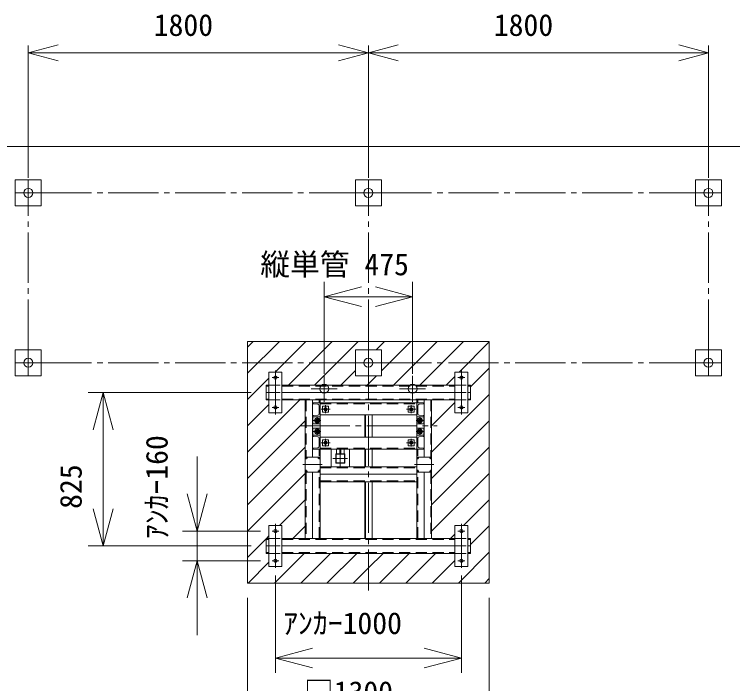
# Model space of a CAD drawing. Units: millimetres, scale not verified. Extents: x -7678 to 7678, y -9969 to 9969.
# Drawn here: x -591 to 3272, y 1631 to 5231 of the extents above; entities that cross this region are included whole.
import ezdxf
from ezdxf.enums import TextEntityAlignment as Align

# ---------------------------------------------------------------- set-up
doc = ezdxf.new("R2010")
doc.units = ezdxf.units.MM
doc.header["$LTSCALE"] = 30
doc.linetypes.add('CHAIN2', pattern=[12, 9, -1, 1, -1])
doc.linetypes.add('DASHED2', pattern=[3, 2, -1])
for name, color, linetype, lineweight in [('0-1_12 常用一点鎖線', 3, 'CHAIN2', 18), ('0-2_11 常用破線', 3, 'DASHED2', 18), ('0-3_40 強調実線', 1, 'Continuous', 18), ('0-4_10 常用実線', 3, 'Continuous', 18), ('0-5_32 補完一点鎖線', 6, 'CHAIN2', 18), ('0-6_30 補完実線', 6, 'Continuous', 18), ('0-A_20 準用実線', 4, 'Continuous', 18), ('0-B_22 準用一点鎖線', 4, 'CHAIN2', 18), ('0-D_05 寸法', 7, 'Continuous', 18)]:
    doc.layers.add(name, color=color, linetype=linetype, lineweight=lineweight)
doc.styles.add('ＭＳ ゴシック', font='')
doc.styles.get('ＭＳ ゴシック').set_extended_font_data('MS Gothic')

msp = doc.modelspace()

# ---------------------------------------------------------------- linework, layer by layer
at = {"layer": '0-1_12 常用一点鎖線'}
for p, q in [((1312.81, 3432.22), (1312.81, 2132.22)), ((1057.96, 3107.22), (1107.65, 3107.22)), ((1082.81, 3128.39), (1082.81, 3086.04)), ((1567.65, 3107.22), (1517.96, 3107.22)), ((1542.81, 3128.39), (1542.81, 3086.04)), ((1036.81, 3063.35), (1036.81, 3031.09)), ((1588.81, 3063.35), (1588.81, 3031.09)), ((943.76, 3017.22), (1681.85, 3017.22)), ((1016.98, 3047.22), (1056.63, 3047.22)), ((1608.63, 3047.22), (1568.98, 3047.22)), ((1016.98, 2987.22), (1056.63, 2987.22)), ((1036.81, 2971.09), (1036.81, 3003.35)), ((1608.63, 2987.22), (1568.98, 2987.22)), ((1588.81, 2971.09), (1588.81, 3003.35)), ((1082.81, 2906.04), (1082.81, 2948.39)), ((1542.81, 2906.04), (1542.81, 2948.39)), ((1057.96, 2927.22), (1107.65, 2927.22)), ((1567.65, 2927.22), (1517.96, 2927.22)), ((1161.81, 2790.85), (1161.81, 2893.58)), ((970.96, 2844.72), (984.65, 2844.72)), ((977.81, 2837.87), (977.81, 2851.56)), ((1040.96, 2844.72), (1054.65, 2844.72)), ((1047.81, 2837.87), (1047.81, 2851.56)), ((1122.32, 2842.22), (1201.3, 2842.22)), ((1584.65, 2844.72), (1570.96, 2844.72)), ((1577.81, 2837.87), (1577.81, 2851.56)), ((1654.65, 2844.72), (1640.96, 2844.72)), ((1647.81, 2837.87), (1647.81, 2851.56)), ((1064.97, 2809.72), (960.65, 2809.72)), ((977.81, 2767.87), (977.81, 2781.56)), ((1047.81, 2767.87), (1047.81, 2781.56)), ((1560.65, 2809.72), (1664.97, 2809.72)), ((1577.81, 2767.87), (1577.81, 2781.56)), ((1647.81, 2767.87), (1647.81, 2781.56)), ((970.96, 2774.72), (984.65, 2774.72)), ((1040.96, 2774.72), (1054.65, 2774.72)), ((1584.65, 2774.72), (1570.96, 2774.72)), ((1654.65, 2774.72), (1640.96, 2774.72))]:
    msp.add_line(p, q, dxfattribs=at)
at = {"layer": '0-2_11 常用破線'}
for p, q in [((762.81, 3232.22), (777.81, 3232.22)), ((777.81, 3237.22), (847.81, 3237.22)), ((847.81, 3232.22), (1777.81, 3232.22)), ((1777.81, 3237.22), (1847.81, 3237.22)), ((1847.81, 3232.22), (1862.81, 3232.22)), ((777.81, 3197.22), (847.81, 3197.22)), ((1777.81, 3197.22), (1847.81, 3197.22)), ((762.81, 3162.22), (777.81, 3162.22)), ((777.81, 3157.22), (847.81, 3157.22)), ((847.81, 3162.22), (1777.81, 3162.22)), ((977.81, 3157.22), (977.81, 2853.08)), ((1047.81, 3157.22), (1047.81, 3142.22)), ((1052.81, 3136.22), (1572.81, 3136.22)), ((1577.81, 3157.22), (1577.81, 3142.22)), ((1647.81, 3157.22), (1647.81, 2853.08)), ((1777.81, 3157.22), (1847.81, 3157.22)), ((1847.81, 3162.22), (1862.81, 3162.22)), ((1052.81, 2898.22), (1572.81, 2898.22)), ((1047.81, 2857.45), (1047.81, 2892.22)), ((1577.81, 2857.45), (1577.81, 2892.22)), ((1052.81, 2792.22), (1572.81, 2792.22)), ((977.81, 2766.54), (977.81, 2412.22)), ((1047.81, 2412.22), (1047.81, 2762.9)), ((1577.81, 2412.22), (1577.81, 2762.9)), ((1647.81, 2766.54), (1647.81, 2412.22)), ((1052.81, 2722.22), (1572.81, 2722.22)), ((762.81, 2407.22), (777.81, 2407.22)), ((777.81, 2412.22), (847.81, 2412.22)), ((847.81, 2407.22), (1777.81, 2407.22)), ((1777.81, 2412.22), (1847.81, 2412.22)), ((1847.81, 2407.22), (1862.81, 2407.22)), ((777.81, 2372.22), (847.81, 2372.22)), ((1777.81, 2372.22), (1847.81, 2372.22)), ((762.81, 2337.22), (777.81, 2337.22)), ((777.81, 2332.22), (847.81, 2332.22)), ((847.81, 2337.22), (1777.81, 2337.22)), ((1777.81, 2332.22), (1847.81, 2332.22)), ((1847.81, 2337.22), (1862.81, 2337.22))]:
    msp.add_line(p, q, dxfattribs=at)
for points in [[(1098.81, 3123.22), (1098.81, 3091.22), (1066.81, 3091.22), (1066.81, 3123.22)], [(1526.81, 3123.22), (1526.81, 3091.22), (1558.81, 3091.22), (1558.81, 3123.22)], [(1098.81, 2911.22), (1098.81, 2943.22), (1066.81, 2943.22), (1066.81, 2911.22)], [(1526.81, 2911.22), (1526.81, 2943.22), (1558.81, 2943.22), (1558.81, 2911.22)]]:
    msp.add_lwpolyline(points, close=True, dxfattribs=at)
at = {"layer": '0-3_40 強調実線'}
for p, q in [((3750.81, 4521.22), (-1125.19, 4521.22)), ((662.81, 3442.03), (693, 3472.22)), ((662.81, 3300.6), (834.42, 3472.22)), ((810.84, 3307.22), (975.84, 3472.22)), ((882.26, 3237.22), (1117.26, 3472.22)), ((1023.68, 3237.22), (1258.68, 3472.22)), ((1355.1, 3427.22), (1400.1, 3472.22)), ((1382.81, 3313.5), (1541.53, 3472.22)), ((1447.95, 3237.22), (1682.95, 3472.22)), ((1589.37, 3237.22), (1824.37, 3472.22)), ((1800.79, 3307.22), (1962.81, 3469.23)), ((1862.81, 3227.81), (1962.81, 3327.81)), ((1165.1, 3237.22), (1242.81, 3314.92)), ((1312.81, 3243.5), (1356.53, 3287.22)), ((1730.79, 3237.22), (1777.81, 3284.23)), ((662.81, 3159.18), (777.81, 3274.18)), ((1306.53, 3237.22), (1312.81, 3243.5)), ((1652.81, 2876.39), (1962.81, 3186.39)), ((662.81, 2876.34), (943.68, 3157.22)), ((662.81, 3017.76), (777.81, 3132.76)), ((1652.81, 3017.81), (1777.81, 3142.81)), ((662.81, 2734.92), (972.81, 3044.92)), ((1652.81, 2734.97), (1962.81, 3044.97)), ((662.81, 2593.5), (972.81, 2903.5)), ((1652.81, 2593.55), (1962.81, 2903.55)), ((662.81, 2452.08), (972.81, 2762.08)), ((1652.81, 2452.13), (1962.81, 2762.13)), ((834.37, 2482.22), (972.81, 2620.65)), ((1824.32, 2482.22), (1962.81, 2620.71)), ((905.79, 2412.22), (972.81, 2479.23)), ((1862.81, 2379.28), (1962.81, 2479.28)), ((1754.32, 2412.22), (1777.81, 2435.71)), ((662.81, 2310.65), (762.81, 2410.65)), ((764.37, 2412.22), (777.81, 2425.65)), ((807.21, 2172.22), (967.21, 2332.22)), ((948.63, 2172.22), (1108.63, 2332.22)), ((1090.05, 2172.22), (1250.05, 2332.22)), ((1312.81, 2253.55), (1391.47, 2332.22)), ((1372.9, 2172.22), (1532.9, 2332.22)), ((1514.32, 2172.22), (1674.32, 2332.22)), ((1797.16, 2172.22), (1962.81, 2337.86)), ((665.79, 2172.22), (777.81, 2284.23)), ((1655.74, 2172.22), (1777.81, 2294.28)), ((1231.47, 2172.22), (1312.81, 2253.55)), ((1938.58, 2172.22), (1962.81, 2196.44))]:
    msp.add_line(p, q, dxfattribs=at)
msp.add_lwpolyline([(662.81, 3472.22), (1962.81, 3472.22), (1962.81, 2172.22), (662.81, 2172.22)], close=True, dxfattribs=at)
at = {"layer": '0-4_10 常用実線'}
for p, q in [((847.81, 3237.22), (1777.81, 3237.22)), ((1847.81, 3237.22), (1862.81, 3237.22)), ((762.81, 3197.22), (777.81, 3197.22)), ((847.81, 3197.22), (1777.81, 3197.22)), ((1847.81, 3197.22), (1862.81, 3197.22)), ((1777.81, 3157.22), (847.81, 3157.22)), ((972.81, 3157.22), (972.81, 2412.22)), ((1012.81, 3142.22), (1012.81, 3157.22)), ((1012.81, 3142.22), (1012.81, 2967.22)), ((1012.81, 3142.22), (1012.81, 3067.22)), ((1016.46, 3136.43), (1040.5, 3134.32)), ((1052.81, 3157.22), (1052.81, 3142.22)), ((1052.81, 3142.22), (1052.81, 2412.22)), ((1052.81, 3142.22), (1572.81, 3142.22)), ((1572.81, 3157.22), (1572.81, 3142.22)), ((1572.81, 3142.22), (1572.81, 2412.22)), ((1609.15, 3136.43), (1585.11, 3134.32)), ((1612.81, 3142.22), (1612.81, 2849.72)), ((1652.81, 3157.22), (1652.81, 2412.22)), ((1047.81, 3126.36), (1047.81, 3083.08)), ((1577.81, 3126.36), (1577.81, 3083.08)), ((1012.81, 3069.02), (1012.81, 3067.22)), ((1012.81, 3067.22), (1052.81, 3067.22)), ((1040.5, 3075.11), (1016.46, 3073.01)), ((1052.81, 3077.22), (1572.81, 3077.22)), ((1292.81, 3077.22), (1292.81, 2957.22)), ((1297.81, 2957.22), (1297.81, 3077.22)), ((1332.81, 2957.22), (1332.81, 3077.22)), ((1585.11, 3075.11), (1609.15, 3073.01)), ((1612.81, 3069.02), (1612.81, 3067.22)), ((1012.81, 2965.41), (1012.81, 2967.22)), ((1012.81, 2892.22), (1012.81, 2967.22)), ((1012.81, 2967.22), (1052.81, 2967.22)), ((1040.5, 2959.32), (1016.46, 2961.43)), ((1047.81, 2908.08), (1047.81, 2951.36)), ((1052.81, 2957.22), (1572.81, 2957.22)), ((1577.81, 2908.08), (1577.81, 2951.36)), ((1585.11, 2959.32), (1609.15, 2961.43)), ((1612.81, 2965.41), (1612.81, 2967.22)), ((1016.46, 2898.01), (1040.5, 2900.11)), ((1609.15, 2898.01), (1585.11, 2900.11)), ((1012.81, 2849.72), (1012.81, 2892.22)), ((1052.81, 2892.22), (1572.81, 2892.22)), ((1111.81, 2797.22), (1111.81, 2892.22)), ((1141.81, 2867.22), (1141.81, 2892.22)), ((1158.81, 2892.22), (1158.81, 2867.22)), ((1164.81, 2892.22), (1164.81, 2867.22)), ((1181.81, 2867.22), (1181.81, 2892.22)), ((1211.81, 2797.22), (1211.81, 2892.22)), ((1292.81, 2892.22), (1292.81, 2797.22)), ((1297.81, 2797.22), (1297.81, 2892.22)), ((1332.81, 2797.22), (1332.81, 2892.22)), ((1048.81, 2849.72), (976.81, 2849.72)), ((1576.81, 2849.72), (1648.81, 2849.72)), ((1052.81, 2797.22), (1572.81, 2797.22)), ((976.81, 2769.72), (1048.81, 2769.72)), ((1012.81, 2412.22), (1012.81, 2769.72)), ((1052.81, 2757.22), (1572.81, 2757.22)), ((1648.81, 2769.72), (1576.81, 2769.72)), ((1612.81, 2769.72), (1612.81, 2412.22)), ((1572.81, 2717.22), (1052.81, 2717.22)), ((1292.81, 2412.22), (1292.81, 2717.22)), ((1297.81, 2412.22), (1297.81, 2717.22)), ((1332.81, 2717.22), (1332.81, 2412.22)), ((1777.81, 2412.22), (847.81, 2412.22)), ((762.81, 2372.22), (777.81, 2372.22)), ((847.81, 2372.22), (1777.81, 2372.22)), ((1847.81, 2372.22), (1862.81, 2372.22)), ((847.81, 2332.22), (1777.81, 2332.22)), ((1847.81, 2332.22), (1862.81, 2332.22))]:
    msp.add_line(p, q, dxfattribs=at)
for points in [[(847.81, 3087.22), (847.81, 3307.22), (777.81, 3307.22), (777.81, 3087.22)], [(1777.81, 3087.22), (1777.81, 3307.22), (1847.81, 3307.22), (1847.81, 3087.22)], [(1186.81, 2817.22), (1186.81, 2867.22), (1136.81, 2867.22), (1136.81, 2817.22)], [(1184.51, 2819.52), (1184.51, 2864.92), (1139.11, 2864.92), (1139.11, 2819.52)], [(847.81, 2482.22), (847.81, 2262.22), (777.81, 2262.22), (777.81, 2482.22)], [(1777.81, 2482.22), (1777.81, 2262.22), (1847.81, 2262.22), (1847.81, 2482.22)]]:
    msp.add_lwpolyline(points, close=True, dxfattribs=at)
for points in [[(777.81, 3157.22), (762.81, 3157.22), (762.81, 3237.22), (777.81, 3237.22)], [(1862.81, 3237.22), (1862.81, 3157.22), (1847.81, 3157.22)], [(1052.81, 3142.22), (1012.81, 3142.22), (1012.81, 3140.41)], [(1612.81, 3157.22), (1612.81, 3067.22), (1572.81, 3067.22)], [(1572.81, 3142.22), (1612.81, 3142.22), (1612.81, 3140.41)], [(1052.81, 3029.22), (1014.81, 3029.22), (1014.81, 3067.22)], [(1572.81, 3029.22), (1610.81, 3029.22), (1610.81, 3067.22)], [(1052.81, 3005.22), (1014.81, 3005.22), (1014.81, 2967.22)], [(1572.81, 3005.22), (1610.81, 3005.22), (1610.81, 2967.22)], [(1612.81, 2892.22), (1612.81, 2967.22), (1572.81, 2967.22)], [(1052.81, 2892.22), (1012.81, 2892.22), (1012.81, 2894.02)], [(1572.81, 2892.22), (1612.81, 2892.22), (1612.81, 2894.02)], [(777.81, 2412.22), (762.81, 2412.22), (762.81, 2332.22), (777.81, 2332.22)], [(1862.81, 2332.22), (1862.81, 2412.22), (1847.81, 2412.22)]]:
    msp.add_lwpolyline(points, dxfattribs=at)
for centre, radius in [((1082.81, 3107.22), 9), ((1082.81, 3107.22), 8), ((1082.81, 3107.22), 6.92), ((1542.81, 3107.22), 9), ((1542.81, 3107.22), 8), ((1542.81, 3107.22), 6.92), ((1036.81, 3047.22), 13.5), ((1036.81, 3047.22), 12), ((1036.81, 3047.22), 7), ((1036.81, 3047.22), 6.1), ((1588.81, 3047.22), 13.5), ((1588.81, 3047.22), 12), ((1588.81, 3047.22), 7), ((1588.81, 3047.22), 6.1), ((1036.81, 2987.22), 13.5), ((1036.81, 2987.22), 12), ((1036.81, 2987.22), 7), ((1036.81, 2987.22), 6.1), ((1588.81, 2987.22), 13.5), ((1588.81, 2987.22), 12), ((1588.81, 2987.22), 7), ((1588.81, 2987.22), 6.1), ((1082.81, 2927.22), 9), ((1542.81, 2927.22), 9), ((1082.81, 2927.22), 8), ((1082.81, 2927.22), 6.92), ((1542.81, 2927.22), 8), ((1542.81, 2927.22), 6.92), ((977.81, 2844.72), 3), ((1047.81, 2844.72), 3), ((1577.81, 2844.72), 3), ((1647.81, 2844.72), 3), ((977.81, 2774.72), 3), ((1047.81, 2774.72), 3), ((1577.81, 2774.72), 3), ((1647.81, 2774.72), 3)]:
    msp.add_circle(centre, radius, dxfattribs=at)
for centre, radius, start, end in [((1016.81, 3140.41), 4, 180, 265), ((1039.81, 3126.36), 8, 0, 85), ((1585.81, 3126.36), 8, 95, 180), ((1608.81, 3140.41), 4, 275, 0), ((1016.81, 3069.02), 4, 95, 180), ((1039.81, 3083.08), 8, 275, 0), ((1585.81, 3083.08), 8, 180, 265), ((1608.81, 3069.02), 4, 0, 85), ((1016.81, 2965.41), 4, 180, 265), ((1039.81, 2951.36), 8, 0, 85), ((1585.81, 2951.36), 8, 95, 180), ((1608.81, 2965.41), 4, 275, 0), ((1016.81, 2894.02), 4, 95, 180), ((1039.81, 2908.08), 8, 275, 0), ((1585.81, 2908.08), 8, 180, 265), ((1608.81, 2894.02), 4, 0, 85), ((976.81, 2845.72), 4, 90, 180), ((1048.81, 2845.72), 4, 0, 90), ((1576.81, 2845.72), 4, 90, 180), ((1648.81, 2845.72), 4, 0, 90), ((976.81, 2773.72), 4, 180, 270), ((1048.81, 2773.72), 4, 270, 0), ((1576.81, 2773.72), 4, 180, 270), ((1648.81, 2773.72), 4, 270, 0)]:
    msp.add_arc(centre, radius, start, end, dxfattribs=at)
at = {"layer": '0-5_32 補完一点鎖線'}
for p, q in [((812.81, 3078.51), (812.81, 3315.92)), ((1075.31, 3287.22), (1075.31, 3147.22)), ((1550.31, 3287.22), (1550.31, 3147.22)), ((1812.81, 3078.51), (1812.81, 3315.92)), ((794.47, 3277.22), (831.14, 3277.22)), ((1794.47, 3277.22), (1831.14, 3277.22)), ((1005.31, 3217.22), (1145.31, 3217.22)), ((1480.31, 3217.22), (1620.31, 3217.22)), ((794.47, 3117.22), (831.14, 3117.22)), ((1794.47, 3117.22), (1831.14, 3117.22)), ((812.81, 2253.51), (812.81, 2490.92)), ((1812.81, 2253.51), (1812.81, 2490.92)), ((794.47, 2452.22), (831.14, 2452.22)), ((1794.47, 2452.22), (1831.14, 2452.22)), ((794.47, 2292.22), (831.14, 2292.22)), ((1794.47, 2292.22), (1831.14, 2292.22))]:
    msp.add_line(p, q, dxfattribs=at)
at = {"layer": '0-6_30 補完実線'}
for centre, radius in [((812.81, 3277.22), 9), ((1812.81, 3277.22), 9), ((1075.31, 3217.22), 24.3), ((1550.31, 3217.22), 24.3), ((812.81, 3117.22), 9), ((1812.81, 3117.22), 9), ((812.81, 2452.22), 9), ((1812.81, 2452.22), 9), ((812.81, 2292.22), 9), ((1812.81, 2292.22), 9)]:
    msp.add_circle(centre, radius, dxfattribs=at)
at = {"layer": '0-A_20 準用実線'}
for points in [[(-586.19, 4341.22), (-446.19, 4341.22), (-446.19, 4201.22), (-586.19, 4201.22)], [(1242.81, 4341.22), (1382.81, 4341.22), (1382.81, 4201.22), (1242.81, 4201.22)], [(3071.81, 4341.22), (3211.81, 4341.22), (3211.81, 4201.22), (3071.81, 4201.22)], [(-586.19, 3427.22), (-446.19, 3427.22), (-446.19, 3287.22), (-586.19, 3287.22)], [(1242.81, 3427.22), (1382.81, 3427.22), (1382.81, 3287.22), (1242.81, 3287.22)], [(3071.81, 3427.22), (3211.81, 3427.22), (3211.81, 3287.22), (3071.81, 3287.22)]]:
    msp.add_lwpolyline(points, close=True, dxfattribs=at)
for centre in [(-516.19, 4271.22), (1312.81, 4271.22), (3141.81, 4271.22), (-516.19, 3357.22), (1312.81, 3357.22), (3141.81, 3357.22)]:
    msp.add_circle(centre, 24.3, dxfattribs=at)
at = {"layer": '0-B_22 準用一点鎖線'}
for p, q in [((-516.19, 4341.22), (-516.19, 4201.22)), ((1312.81, 4341.22), (1312.81, 4201.22)), ((3141.81, 4341.22), (3141.81, 4201.22)), ((-586.19, 4271.22), (-446.19, 4271.22)), ((-446.19, 4271.22), (1242.81, 4271.22)), ((1242.81, 4271.22), (1382.81, 4271.22)), ((1382.81, 4271.22), (3071.81, 4271.22)), ((3071.81, 4271.22), (3211.81, 4271.22)), ((-516.19, 3427.72), (-516.19, 4201.72)), ((1312.81, 3427.72), (1312.81, 4201.72)), ((3141.81, 3427.72), (3141.81, 4201.72)), ((-516.19, 3427.22), (-516.19, 3287.22)), ((1312.81, 3427.22), (1312.81, 3287.22)), ((3141.81, 3427.22), (3141.81, 3287.22)), ((-586.19, 3357.22), (-446.19, 3357.22)), ((-446.19, 3357.22), (1242.81, 3357.22)), ((1242.81, 3357.22), (1382.81, 3357.22)), ((1382.81, 3357.22), (3071.81, 3357.22)), ((3071.81, 3357.22), (3211.81, 3357.22))]:
    msp.add_line(p, q, dxfattribs=at)
at = {"layer": '0-D_05 寸法'}
for p, q in [((-516.19, 4351.22), (-516.19, 5064.19)), ((1312.81, 4351.22), (1312.81, 5064.19)), ((1312.81, 4351.22), (1312.81, 5064.19)), ((3141.81, 4351.22), (3141.81, 5064.19)), ((-516.19, 5024.19), (-356.19, 5024.19)), ((-356.19, 5024.19), (1152.81, 5024.19)), ((1312.81, 5024.19), (1152.81, 5024.19)), ((1312.81, 5024.19), (1472.81, 5024.19)), ((1472.81, 5024.19), (2981.81, 5024.19)), ((3141.81, 5024.19), (2981.81, 5024.19)), ((1075.31, 3297.22), (1075.31, 3792.68)), ((1550.31, 3297.22), (1550.31, 3792.68)), ((1075.31, 3712.68), (1550.31, 3712.68)), ((1075.31, 3712.68), (1275.31, 3712.68)), ((1350.31, 3712.68), (1150.31, 3712.68)), ((1275.31, 3712.68), (1475.31, 3712.68)), ((1550.31, 3712.68), (1350.31, 3712.68)), ((682.81, 3197.22), (-193.91, 3197.22)), ((-113.91, 3197.22), (-113.91, 2997.22)), ((-113.91, 2997.22), (-113.91, 2572.22)), ((392.24, 2652.22), (392.24, 2852.22)), ((392.24, 2452.22), (392.24, 2652.22)), ((-113.91, 2372.22), (-113.91, 2572.22)), ((732.81, 2452.22), (312.24, 2452.22)), ((392.24, 2292.22), (392.24, 2452.22)), ((682.81, 2372.22), (-193.91, 2372.22)), ((732.81, 2292.22), (312.24, 2292.22)), ((392.24, 2292.22), (392.24, 2092.22)), ((812.81, 2212.22), (812.81, 1689.25)), ((1812.81, 2212.22), (1812.81, 1689.25)), ((392.24, 2092.22), (392.24, 1892.22)), ((662.81, 2092.22), (662.81, 1332.03)), ((1962.81, 2092.22), (1962.81, 1332.03)), ((812.81, 1769.25), (1012.81, 1769.25)), ((1012.81, 1769.25), (1612.81, 1769.25)), ((1812.81, 1769.25), (1612.81, 1769.25))]:
    msp.add_line(p, q, dxfattribs=at)
for points in [[(-356.19, 4981.32), (-516.19, 5024.19), (-356.19, 5067.06)], [(1152.81, 5067.06), (1312.81, 5024.19), (1152.81, 4981.32)], [(1472.81, 4981.32), (1312.81, 5024.19), (1472.81, 5067.06)], [(2981.81, 5067.06), (3141.81, 5024.19), (2981.81, 4981.32)], [(1275.31, 3659.09), (1075.31, 3712.68), (1275.31, 3766.27)], [(1350.31, 3766.27), (1550.31, 3712.68), (1350.31, 3659.09)], [(-167.5, 2997.22), (-113.91, 3197.22), (-60.32, 2997.22)], [(445.83, 2652.22), (392.24, 2452.22), (338.65, 2652.22)], [(-60.32, 2572.22), (-113.91, 2372.22), (-167.5, 2572.22)], [(338.65, 2092.22), (392.24, 2292.22), (445.83, 2092.22)], [(1012.81, 1715.66), (812.81, 1769.25), (1012.81, 1822.84)], [(1612.81, 1822.84), (1812.81, 1769.25), (1612.81, 1715.66)]]:
    msp.add_lwpolyline(points, dxfattribs=at)

# ---------------------------------------------------------------- texts
at = {"layer": '0-D_05 寸法', "style": 'ＭＳ ゴシック'}
for s, p in [('1800', (158.31, 5080.19)), ('1800', (1987.31, 5080.19)), ('縦単管 475', (731.47, 3792.68)), ('ｱﾝｶｰ1000', (854.12, 1862.92)), ('□1300', (966.14, 1492.03))]:
    msp.add_text(s, height=117.3, dxfattribs=at).set_placement(p, align=Align.BOTTOM_LEFT)
for s, p in [('ｱﾝｶｰ160', (268.24, 2408.27)), ('825', (-193.91, 2571.38))]:
    msp.add_text(s, height=117.3, rotation=90, dxfattribs=at).set_placement(p, align=Align.BOTTOM_LEFT)

doc.saveas('drawing.dxf')
